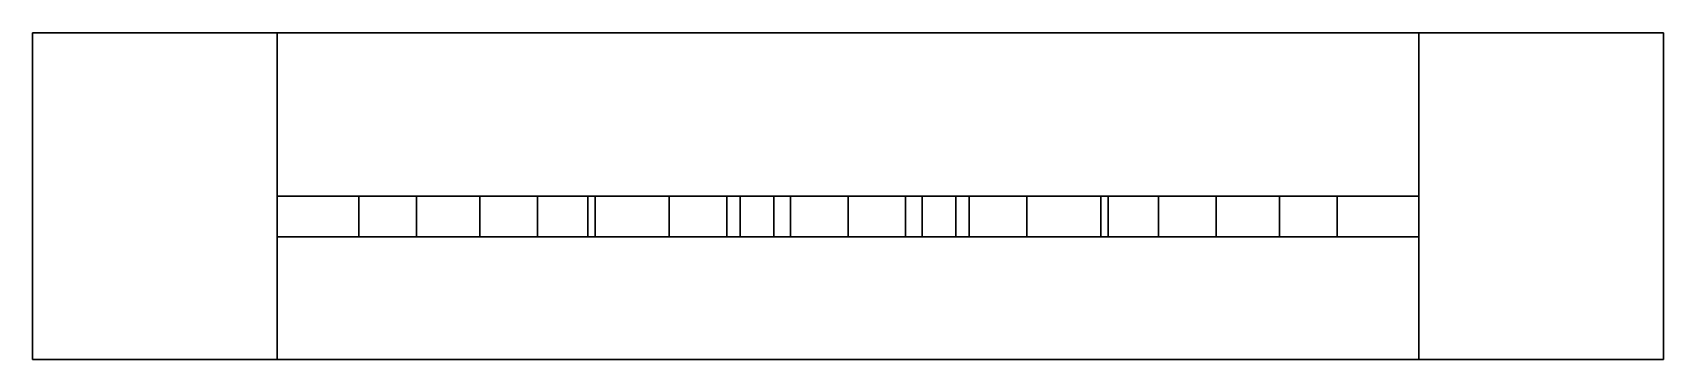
# Model space of a CAD drawing. Extents: x 0 to 0.4, y 0.25 to 0.33.
import ezdxf

# ---------------------------------------------------------------- set-up
doc = ezdxf.new("R2010")
doc.units = 0
doc.layers.get('0').update_dxf_attribs({"linetype": 'CONTINUOUS'})

msp = doc.modelspace()

# ---------------------------------------------------------------- meshes
at = {"color": 131}
mesh = msp.add_polyface(dxfattribs=at)
corners = [(0, 0.25, 0.4), (0.06, 0.33, 0.34), (0.34, 0.25, 0.06), (0.4, 0.25, 0.4), (0.4, 0.33, 0.4), (0, 0.33, 0.4), (0.06, 0.25, 0.34), (0.34, 0.33, 0.34), (0.34, 0.25, 0.34), (0.34, 0.33, 0.06), (0.4, 0.25), (0.06, 0.25, 0.06), (0.06, 0.33, 0.06), (0, 0.33), (0.4, 0.33), (0, 0.25), (0.08, 0.28, 0.08), (0.13615, 0.28, 0.06), (0.13615, 0.28, 0.08), (0.06, 0.28, 0.06), (0.17029, 0.28, 0.06), (0.08, 0.29, 0.08), (0.13615, 0.29, 0.06), (0.06, 0.28, 0.17029), (0.06, 0.28, 0.13615), (0.17029, 0.29, 0.06), (0.22971, 0.28, 0.06), (0.15615, 0.28, 0.09414), (0.17029, 0.28, 0.08), (0.15615, 0.29, 0.09414), (0.15615, 0.29, 0.13615), (0.13615, 0.29, 0.08), (0.2, 0.28, 0.10971), (0.17029, 0.29, 0.08), (0.06, 0.29, 0.06), (0.06, 0.29, 0.13615), (0.08, 0.28, 0.22971), (0.06, 0.28, 0.22971), (0.22971, 0.29, 0.06), (0.26385, 0.28, 0.06), (0.2, 0.29, 0.10971), (0.08, 0.28, 0.13615), (0.13615, 0.28, 0.13615), (0.13615, 0.29, 0.13615), (0.06, 0.29, 0.22971), (0.12385, 0.28, 0.18586), (0.08, 0.28, 0.17029), (0.08, 0.29, 0.17029), (0.26385, 0.29, 0.06), (0.22971, 0.28, 0.08), (0.32, 0.28, 0.08), (0.15615, 0.28, 0.13615), (0.17355, 0.28, 0.13615), (0.15615, 0.28, 0.15615), (0.18586, 0.28, 0.12385), (0.18586, 0.29, 0.12385), (0.15615, 0.29, 0.15615), (0.18184, 0.29, 0.15615), (0.17355, 0.29, 0.13615), (0.26385, 0.28, 0.13615), (0.26385, 0.28, 0.08), (0.26385, 0.29, 0.08), (0.22971, 0.29, 0.08), (0.24385, 0.29, 0.09414), (0.09414, 0.28, 0.15615), (0.13615, 0.29, 0.15615), (0.08, 0.29, 0.13615), (0.08, 0.29, 0.22971), (0.06, 0.29, 0.17029), (0.09414, 0.28, 0.24385), (0.08, 0.28, 0.26385), (0.06, 0.28, 0.26385), (0.34, 0.28, 0.06), (0.22645, 0.28, 0.13615), (0.24385, 0.28, 0.09414), (0.13615, 0.28, 0.15615), (0.13615, 0.29, 0.17355), (0.13615, 0.28, 0.17355), (0.15615, 0.28, 0.18184), (0.13799, 0.28, 0.2), (0.18184, 0.28, 0.15615), (0.2, 0.28, 0.13799), (0.2, 0.29, 0.13799), (0.22645, 0.29, 0.13615), (0.21414, 0.29, 0.12385), (0.13799, 0.29, 0.2), (0.26385, 0.29, 0.13615), (0.32, 0.28, 0.13615), (0.32, 0.29, 0.13615), (0.34, 0.29, 0.06), (0.32, 0.29, 0.08), (0.21414, 0.28, 0.12385), (0.12385, 0.29, 0.18586), (0.09414, 0.29, 0.15615), (0.10971, 0.29, 0.2), (0.06, 0.29, 0.26385), (0.15615, 0.28, 0.21816), (0.10971, 0.28, 0.2), (0.13615, 0.28, 0.26385), (0.08, 0.29, 0.32), (0.06, 0.28, 0.34), (0.08, 0.28, 0.32), (0.34, 0.29, 0.22971), (0.21816, 0.29, 0.15615), (0.24385, 0.28, 0.13615), (0.24385, 0.28, 0.15615), (0.34, 0.28, 0.22971), (0.34, 0.28, 0.26385), (0.32, 0.28, 0.26385), (0.32, 0.29, 0.17029), (0.32, 0.28, 0.17029), (0.30586, 0.28, 0.15615), (0.26385, 0.28, 0.15615), (0.15615, 0.29, 0.18184), (0.24385, 0.29, 0.13615), (0.24385, 0.29, 0.15615), (0.26385, 0.29, 0.15615), (0.09414, 0.29, 0.24385), (0.06, 0.29, 0.34), (0.13615, 0.28, 0.34), (0.13615, 0.29, 0.34), (0.13615, 0.28, 0.22645), (0.15615, 0.28, 0.24385), (0.12385, 0.28, 0.21414), (0.13615, 0.28, 0.24385), (0.15615, 0.28, 0.26385), (0.08, 0.29, 0.26385), (0.13615, 0.28, 0.32), (0.17029, 0.28, 0.34), (0.34, 0.29, 0.26385), (0.21816, 0.28, 0.15615), (0.32, 0.29, 0.22971), (0.29029, 0.28, 0.2), (0.27615, 0.28, 0.21414), (0.30586, 0.29, 0.15615), (0.12385, 0.29, 0.21414), (0.24385, 0.29, 0.18184), (0.29029, 0.29, 0.2), (0.27615, 0.29, 0.18586), (0.13615, 0.29, 0.26385), (0.17355, 0.28, 0.26385), (0.34, 0.29, 0.34), (0.24385, 0.28, 0.18184), (0.26385, 0.28, 0.17355), (0.27615, 0.28, 0.18586), (0.26201, 0.28, 0.2), (0.26385, 0.28, 0.32), (0.32, 0.29, 0.32), (0.32, 0.29, 0.26385), (0.30586, 0.28, 0.24385), (0.26385, 0.28, 0.26385), (0.26385, 0.28, 0.24385), (0.32, 0.28, 0.22971), (0.27615, 0.29, 0.21414), (0.26385, 0.28, 0.22645), (0.26385, 0.29, 0.17355), (0.13615, 0.29, 0.22645), (0.15615, 0.29, 0.21816), (0.13615, 0.29, 0.24385), (0.15615, 0.29, 0.26385), (0.17029, 0.29, 0.32), (0.13615, 0.29, 0.32), (0.17029, 0.29, 0.34), (0.22971, 0.28, 0.34), (0.15615, 0.29, 0.24385), (0.18184, 0.28, 0.24385), (0.15615, 0.28, 0.30586), (0.21414, 0.28, 0.27615), (0.22971, 0.28, 0.32), (0.26385, 0.28, 0.34), (0.34, 0.28, 0.34), (0.32, 0.28, 0.32), (0.26385, 0.29, 0.32), (0.26385, 0.29, 0.26385), (0.30586, 0.29, 0.24385), (0.26385, 0.29, 0.22645), (0.24385, 0.29, 0.21816), (0.26201, 0.29, 0.2), (0.26385, 0.29, 0.24385), (0.24385, 0.29, 0.24385), (0.17355, 0.29, 0.26385), (0.18184, 0.29, 0.24385), (0.18586, 0.28, 0.27615), (0.15615, 0.29, 0.30586), (0.2, 0.28, 0.26201), (0.2, 0.28, 0.29029), (0.21414, 0.29, 0.27615), (0.17029, 0.28, 0.32), (0.24385, 0.28, 0.26385), (0.22645, 0.28, 0.26385), (0.21816, 0.28, 0.24385), (0.24385, 0.28, 0.21816), (0.26385, 0.29, 0.34), (0.22971, 0.29, 0.32), (0.22971, 0.29, 0.34), (0.2, 0.29, 0.26201), (0.18586, 0.29, 0.27615), (0.2, 0.29, 0.29029), (0.21816, 0.29, 0.24385), (0.24385, 0.28, 0.30586), (0.22645, 0.29, 0.26385), (0.24385, 0.29, 0.30586), (0.24385, 0.29, 0.26385), (0.24385, 0.28, 0.24385)]
mesh.append_faces([[corners[k] for k in face] for face in [(3, 0, 6, 8), (8, 6, 1, 7), (8, 2, 10, 3), (0, 3, 4, 5), (0, 15, 11, 6), (6, 11, 12, 1), (5, 4, 7, 1), (2, 8, 7, 9), (2, 11, 15, 10), (3, 10, 14, 4), (15, 0, 5, 13), (11, 2, 9, 12), (1, 12, 13, 5), (4, 14, 9, 7), (10, 15, 13, 14), (12, 9, 14, 13), (18, 16, 19, 17), (16, 18, 31, 21), (24, 19, 16, 41), (17, 19, 34, 22), (28, 18, 17, 20), (18, 42, 43, 31), (21, 31, 22, 34), (41, 16, 21, 66), (19, 24, 35, 34), (41, 46, 23, 24), (20, 17, 22, 25), (49, 28, 20, 26), (42, 18, 27, 51), (27, 54, 55, 29), (51, 27, 29, 30), (31, 43, 30, 29), (28, 49, 62, 33), (32, 28, 33, 40), (31, 33, 25, 22), (42, 41, 66, 43), (34, 35, 66, 21), (24, 23, 68, 35), (64, 46, 41), (46, 36, 37, 23), (26, 20, 25, 38), (54, 27, 28, 32), (60, 49, 26, 39), (51, 53, 75, 42), (54, 52, 58, 55), (29, 55, 40, 33), (52, 51, 30, 58), (56, 30, 43, 65), (49, 32, 40, 62), (33, 62, 38, 25), (41, 42, 75, 64), (43, 66, 93, 65), (47, 66, 35, 68), (23, 37, 44, 68), (64, 45, 97, 46), (36, 46, 47, 67), (36, 70, 71, 37), (39, 26, 38, 48), (81, 54, 32, 91), (39, 72, 50, 60), (80, 53, 51, 52), (77, 75, 53, 78), (52, 54, 81, 80), (55, 58, 57, 82), (55, 82, 84, 40), (56, 57, 58, 30), (65, 76, 113, 56), (32, 49, 74, 91), (62, 40, 84, 63), (59, 60, 61, 86), (63, 61, 62), (60, 50, 90, 61), (62, 61, 48, 38), (33, 31, 29), (91, 74, 63, 84), (74, 104, 114, 63), (64, 75, 65, 93), (47, 93, 66), (67, 47, 68, 44), (37, 71, 95, 44), (45, 64, 93, 92), (45, 79, 123, 97), (46, 97, 94, 47), (97, 36, 67, 94), (69, 70, 36), (70, 101, 100, 71), (72, 39, 48, 89), (130, 81, 91, 73), (74, 60, 59, 104), (50, 72, 106), (106, 152, 110), (87, 50, 106), (106, 110, 87), (53, 80, 57, 56), (75, 77, 76, 65), (78, 53, 56, 113), (45, 77, 78, 79), (80, 81, 82, 57), (82, 103, 83, 84), (76, 92, 85, 113), (61, 63, 114, 86), (87, 59, 86, 88), (50, 87, 88, 90), (89, 48, 61, 90), (73, 91, 84, 83), (104, 73, 83, 114), (92, 93, 47, 94), (126, 67, 44, 95), (71, 100, 118, 95), (77, 45, 92, 76), (121, 123, 79, 96), (36, 97, 123, 69), (94, 67, 117, 135), (69, 124, 98, 70), (101, 70, 126, 99), (119, 100, 101, 127), (106, 72, 89, 102), (81, 130, 103, 82), (73, 104, 105, 130), (104, 59, 112, 105), (152, 106, 107, 108), (110, 152, 131, 109), (112, 59, 87), (87, 110, 132), (132, 144, 111), (111, 112, 87), (87, 132, 111), (79, 78, 113, 85), (114, 83, 103, 115), (85, 92, 94, 135), (86, 114, 115, 116), (88, 86, 116), (134, 138, 137), (88, 116, 134), (137, 109, 88), (88, 134, 137), (131, 102, 89), (89, 90, 88), (88, 109, 131), (89, 88, 131), (126, 117, 67), (99, 126, 95, 118), (100, 119, 120, 118), (123, 121, 156, 135), (96, 79, 85, 157), (124, 121, 96, 122), (69, 123, 135, 117), (124, 69, 117, 158), (124, 122, 125, 98), (70, 98, 139, 126), (127, 101, 99, 161), (127, 187, 128, 119), (107, 106, 102, 129), (130, 105, 115, 103), (142, 105, 112, 143), (107, 170, 171, 108), (108, 149, 152), (152, 132, 137, 131), (132, 110, 109, 137), (144, 132, 133, 145), (111, 144, 138, 134), (112, 111, 134, 116), (135, 156, 157, 85), (115, 136, 155, 116), (137, 138, 177, 153), (102, 131, 148, 129), (158, 117, 126, 139), (118, 120, 161, 99), (119, 128, 162, 120), (121, 124, 158, 156), (122, 96, 157, 164), (140, 125, 122, 165), (127, 98, 125, 166), (98, 127, 161, 139), (166, 187, 127), (168, 163, 128, 187), (170, 107, 129, 141), (105, 142, 136, 115), (143, 112, 116, 155), (143, 144, 145, 142), (170, 169, 146, 171), (108, 171, 147, 148), (149, 108, 150, 151), (149, 133, 132, 152), (153, 174, 131, 137), (145, 133, 154, 191), (144, 143, 155, 138), (156, 158, 164, 157), (138, 155, 136, 177), (153, 177, 176, 175), (174, 148, 131), (141, 129, 148, 147), (164, 158, 139, 159), (160, 161, 120, 162), (128, 163, 194, 162), (165, 122, 164, 181), (125, 140, 180, 159), (182, 140, 165, 184), (166, 125, 159, 183), (139, 161, 183, 159), (146, 169, 163, 168), (168, 187, 160, 193), (169, 170, 141, 192), (142, 145, 177, 136), (171, 146, 172, 147), (148, 173, 150, 108), (203, 151, 150, 188), (149, 151, 178, 174), (133, 149, 174, 153), (154, 133, 153, 175), (154, 151, 203, 191), (145, 191, 176, 177), (178, 175, 176, 179), (148, 174, 178, 173), (192, 141, 147, 172), (159, 180, 181, 164), (160, 183, 161), (194, 193, 160, 162), (163, 169, 192, 194), (184, 165, 181, 195), (140, 182, 196, 180), (182, 166, 183, 196), (167, 184, 190, 189), (199, 168, 185, 167), (182, 185, 187, 166), (185, 182, 184, 167), (187, 185, 197, 160), (168, 199, 146), (49, 60, 74), (185, 168, 193, 197), (172, 146, 150, 173), (199, 188, 150, 146), (203, 188, 189, 190), (151, 154, 175, 178), (191, 203, 179, 176), (178, 179, 202, 173), (192, 172, 193, 194), (180, 196, 195, 181), (160, 197, 196, 183), (190, 184, 195, 198), (195, 196, 197, 186), (28, 27, 18), (167, 189, 200, 186), (199, 167, 186, 201), (195, 186, 200, 198), (193, 201, 186, 197), (188, 199, 201, 202), (201, 193, 172), (202, 201, 172, 173), (189, 188, 202, 200), (203, 190, 198, 179), (202, 179, 198, 200)]], dxfattribs={"color": 131})

doc.saveas('drawing.dxf')
